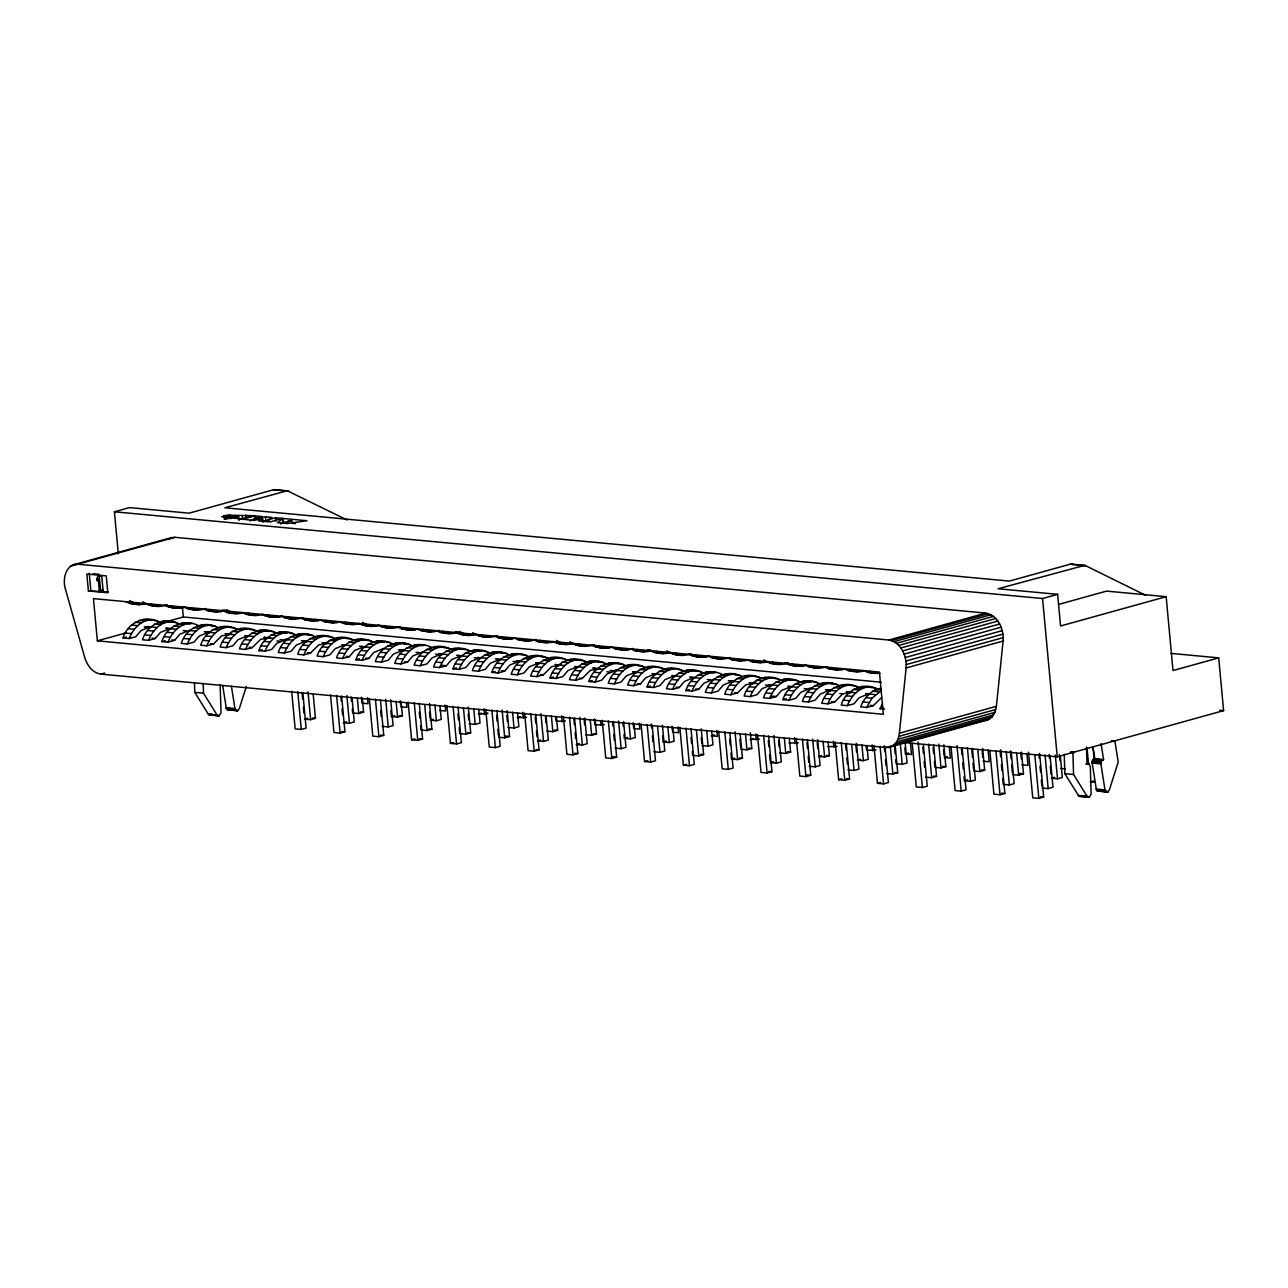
<?xml version="1.0" encoding="UTF-8"?>
<svg xmlns="http://www.w3.org/2000/svg" width="1288" height="1288" viewBox="0 0 1288 1288"><rect width="100%" height="100%" fill="white"/><g stroke="black" fill="none" stroke-linecap="round" stroke-linejoin="round"><path stroke-width="1.5" d="M1100.145 790.22L1098.052 791.347L1096.378 789.544L1092.111 762.528L1092.755 760.049L1094.848 758.777L1103.591 759.598L1101.079 743.74M1111.431 741.051L1114.925 741.373L1118.209 762.11L1109.29 790.124L1107.165 792.184L1104.991 789.866L1100.886 763.865L1101.498 760.87L1103.591 759.598M906.124 667.957C907.122 656.574 901.181 642.277 888.897 640.023L77.827 564.225C65.366 563.838 62.259 579.954 65.527 589.405L84.589 657.089C86.827 664.785 92.301 672.899 100.802 674.107L886.08 747.491C893.92 748.248 898.976 740.214 899.394 733.226L906.124 667.957L1003.111 641.038C1004.109 629.671 998.168 615.358 985.884 613.104L174.814 537.305L167.73 539.205M888.543 747.442L987.864 719.912L991.953 717.078L994.9 712.377L996.381 706.307L1003.111 641.038M246.362 686.407L239.23 708.819L237.105 710.879L235.044 709.06L231.421 686.279M150.632 626.709L141.068 630.573L135.836 636.674L129.17 638.526L123.052 637.963C127.657 622.056 146.832 613.925 161.048 622.812L157.989 622.523M129.17 638.526C132.986 628.689 141.922 618.836 153.369 619.931M179.209 623.988C165.025 616.002 146.977 624.471 142.469 639.766L148.571 640.345L155.236 638.494L160.469 632.376L170.048 628.512M148.571 640.345C152.403 630.508 161.322 620.655 172.769 621.75M189.449 630.331L179.885 634.195L174.653 640.313L167.987 642.165L161.869 641.585C166.474 625.678 185.649 617.548 199.865 626.435L196.806 626.145M167.987 642.165C171.803 632.311 180.739 622.458 192.186 623.553M218.026 627.61C203.842 619.641 185.81 628.109 181.286 643.404L187.388 643.968L194.053 642.116L199.286 636.014L208.865 632.15M187.388 643.968C191.22 634.131 200.139 624.278 211.586 625.372M237.443 629.43C223.259 621.444 205.211 629.913 200.687 645.208L206.804 645.787L213.47 643.936L221.745 635.773L231.534 634.26M206.804 645.787C210.62 635.95 219.556 626.097 231.003 627.192M258.099 631.877C243.883 622.99 224.708 631.12 220.103 647.027L226.221 647.606L232.87 645.755L238.103 639.637L247.682 635.773M226.221 647.606C230.037 637.753 238.956 627.9 250.419 628.995M276.26 633.052C262.076 625.082 244.028 633.551 239.504 648.846L245.622 649.41L252.287 647.558L260.562 639.395L270.367 637.882M245.622 649.41C249.437 639.572 258.373 629.719 269.82 630.814M286.5 639.395L276.92 643.259L271.704 649.377L265.038 651.229L258.92 650.649C263.525 634.759 282.7 626.628 296.916 635.499L293.857 635.226M265.038 651.229C268.854 641.392 277.773 631.539 289.237 632.633M315.077 636.691C300.893 628.705 282.845 637.174 278.321 652.469L284.439 653.048L291.104 651.197L296.337 645.079L305.9 641.215M284.439 653.048C288.254 643.195 297.19 633.342 308.637 634.437M332.674 638.848L335.733 639.138C321.517 630.251 302.342 638.381 297.737 654.288L303.855 654.851L310.521 653L318.796 644.837L328.585 643.324M303.855 654.851C307.671 645.014 316.607 635.161 328.054 636.256M355.15 640.941C340.934 632.07 321.742 640.2 317.154 656.091L323.256 656.671L329.921 654.819L335.154 648.701L344.733 644.837M323.256 656.671C327.088 646.834 336.007 636.98 347.454 638.075M373.311 642.132C359.127 634.147 341.079 642.615 336.554 657.91L342.672 658.49L349.338 656.639L354.57 650.521L364.134 646.657M342.672 658.49C346.488 648.637 355.424 638.784 366.871 639.878M383.55 648.476L373.971 652.34L368.738 658.442L362.073 660.293L355.971 659.73C360.576 643.823 379.751 635.692 393.967 644.58L390.908 644.29M362.073 660.293C365.905 650.456 374.824 640.603 386.271 641.698M412.128 645.755C397.944 637.769 379.896 646.238 375.372 661.533L381.49 662.113L388.155 660.261L393.387 654.143L402.951 650.279M381.49 662.113C385.305 652.275 394.241 642.406 405.688 643.517M431.544 647.558C417.36 639.589 399.312 648.057 394.788 663.352L400.906 663.916L407.555 662.08L412.788 655.962L422.367 652.098M400.906 663.916C404.722 654.079 413.641 644.225 425.104 645.32M452.185 650.021C437.968 641.134 418.793 649.265 414.189 665.172L420.307 665.735L426.972 663.884L432.204 657.782L441.768 653.902M420.307 665.735C424.122 655.898 433.058 646.045 444.505 647.139M470.361 651.197C456.177 643.211 438.129 651.68 433.605 666.975L439.723 667.554L446.389 665.703L451.605 659.585L461.185 655.721M439.723 667.554C443.539 657.717 452.458 647.848 463.921 648.959M480.585 657.54L471.022 661.404L465.789 667.522L459.124 669.358L453.006 668.794C457.61 652.887 476.801 644.757 491.018 653.644L487.959 653.354M459.124 669.358C462.939 659.52 471.875 649.667 483.322 650.762M509.179 654.819C494.995 646.85 476.946 655.318 472.422 670.613L478.54 671.177L485.206 669.325L490.438 663.223L500.002 659.343M478.54 671.177C482.356 661.34 491.291 651.486 502.739 652.581M519.418 661.163L509.839 665.027L504.606 671.145L497.941 672.996L491.839 672.417C496.427 656.526 515.619 648.379 529.835 657.266L526.776 656.993M497.941 672.996C501.773 663.159 510.692 653.29 522.139 654.385M549.235 659.086C535.019 650.199 515.844 658.329 511.239 674.236L517.357 674.799L524.023 672.964L529.255 666.846L538.819 662.982M517.357 674.799C521.173 664.962 530.109 655.109 541.556 656.204M567.396 660.261C553.212 652.292 535.18 660.76 530.656 676.055L536.758 676.619L543.423 674.767L551.715 666.604L561.504 665.091M536.758 676.619C540.59 666.782 549.509 656.928 560.956 658.023M577.636 666.604L568.072 670.468L562.84 676.586L556.174 678.438L550.057 677.858C554.661 661.968 573.836 653.821 588.053 662.708L584.994 662.435M556.174 678.438C559.99 668.601 568.926 658.731 580.373 659.826M606.229 663.884C592.045 655.914 573.997 664.383 569.473 679.678L575.591 680.241L582.24 678.406L590.532 670.227L600.321 668.73M575.591 680.241C579.407 670.404 588.326 660.551 599.789 661.646M616.453 670.227L606.889 674.107L601.657 680.209L594.992 682.06L588.874 681.497C593.478 665.59 612.653 657.46 626.87 666.347L623.827 666.057M594.992 682.06C598.807 672.223 607.743 662.37 619.19 663.465M645.047 667.522C630.862 659.537 612.814 668.005 608.29 683.3L614.408 683.88L621.074 682.028L626.29 675.91L635.87 672.046M614.408 683.88C618.224 674.043 627.143 664.173 638.606 665.268M665.703 669.969C651.486 661.082 632.295 669.213 627.691 685.119L633.809 685.683L640.474 683.848L645.707 677.73L655.27 673.866M633.809 685.683C637.624 675.846 646.56 665.993 658.007 667.087M674.687 675.669L665.123 679.549L659.891 685.651L653.225 687.502L647.107 686.939C651.712 671.032 670.887 662.901 685.103 671.789M653.225 687.502C657.041 677.665 665.976 667.812 677.424 668.907M703.264 672.964C689.08 664.978 671.032 673.447 666.524 688.742L672.626 689.322L679.291 687.47L684.524 681.352L694.103 677.488M672.626 689.322C676.458 679.484 685.377 669.615 696.824 670.71M713.504 679.307L703.94 683.171L698.708 689.273L692.042 691.125L685.924 690.561C690.529 674.654 709.704 666.524 723.92 675.411L720.861 675.121M692.042 691.125C695.858 681.288 704.794 671.434 716.241 672.529M742.081 676.586C727.897 668.601 709.865 677.069 705.341 692.381L711.443 692.944L718.108 691.093L723.341 684.991L732.92 681.111M711.443 692.944C715.275 683.107 724.194 673.254 735.641 674.349M761.498 678.406C747.314 670.42 729.266 678.889 724.741 694.184L730.86 694.763L737.525 692.912L745.8 684.733L755.589 683.236M730.86 694.763C734.675 684.926 743.611 675.057 755.058 676.152M782.154 680.853C767.938 671.966 748.763 680.096 744.158 696.003L750.276 696.567L756.925 694.715L762.158 688.613L771.737 684.749M750.276 696.567C754.092 686.729 763.011 676.876 774.474 677.971M800.315 682.028C786.131 674.043 768.083 682.511 763.559 697.822L769.677 698.386L776.342 696.534L781.575 690.432L791.138 686.552M769.677 698.386C773.492 688.549 782.428 678.696 793.875 679.79M810.555 688.372L800.975 692.236L795.759 698.354L789.093 700.205L782.975 699.626C787.58 683.719 806.755 675.588 820.971 684.475L817.912 684.202M789.093 700.205C792.909 690.368 801.828 680.499 813.292 681.594M839.132 685.651C824.948 677.681 806.9 686.15 802.376 701.445L808.494 702.008L815.159 700.157L820.392 694.055L829.955 690.191M808.494 702.008C812.309 692.171 821.245 682.318 832.692 683.413M856.729 687.824L859.788 688.114C845.572 679.227 826.397 687.357 821.792 703.248L827.91 703.828L834.576 701.976L842.851 693.813L852.64 692.3M827.91 703.828C831.726 693.991 840.662 684.137 852.109 685.232M879.205 689.917C864.989 681.03 845.797 689.161 841.209 705.067L847.311 705.647L853.976 703.795L859.209 697.677L868.788 693.813M847.311 705.647C851.143 695.81 860.062 685.941 871.509 687.035M880.75 688.291C870.994 689.74 864.119 698.193 860.609 706.887L866.727 707.45L873.393 705.599L881.668 697.436M866.727 707.45L871.944 698.209L881.523 690.481M884.598 709.125L880.026 708.69L882.361 703.795M1075.045 751.451L1072.92 753.029L1073.564 774.491L1087.088 796.29L1089.117 797.24L1091.113 794.245L1090.34 766.795L1089.213 764.267L1086.992 764.203L1086.492 747.153M230.069 708.915L227.992 710.042L226.318 708.239L222.679 685.458M211.667 714.083L209.944 715.162M1081.727 795.388L1080.39 796.419L1078.62 795.823L1064.838 773.686L1064.242 754.172M283.038 518.484L277.483 522.67L287.176 523.572L306.963 520.722L283.038 518.484L283.36 521.962L280.575 524.055M203.214 683.429L203.504 693.186L217.028 714.985L218.686 715.983L221.053 712.94L220.119 684.475M262.993 522.332L262.672 518.855L258.791 520.916L269.965 521.962L282.619 518.436L282.958 521.93M125.757 601.705C132.068 604.571 139.732 605.601 146.413 603.492M167.15 604.893C159.31 607.566 149.569 606.857 142.823 601.818M164.574 605.328C170.885 608.194 178.549 609.224 185.231 607.131M205.983 608.516C198.948 611.14 190.721 610.19 183.991 607.147M203.391 608.966C210.137 612.009 218.348 612.959 225.384 610.335L222.325 610.045M222.808 610.77C229.119 613.635 236.783 614.666 243.464 612.573M262.865 614.376C256.183 616.485 248.52 615.455 242.208 612.589M261.625 614.408C267.936 617.258 275.6 618.288 282.281 616.195M303.018 617.596C295.982 620.204 287.771 619.27 281.042 616.211M300.442 618.031C306.753 620.896 314.417 621.911 321.098 619.818M319.859 619.85C326.154 622.7 333.817 623.73 340.499 621.637M339.259 621.653C345.57 624.519 353.234 625.549 359.916 623.456M358.676 623.473C364.987 626.322 372.635 627.353 379.316 625.26M400.069 626.66C393.033 629.285 384.822 628.335 378.076 625.292M397.493 627.095C403.804 629.961 411.468 630.991 418.149 628.898M416.893 628.914C423.639 631.957 431.85 632.907 438.886 630.283M436.31 630.734C443.056 633.777 451.267 634.726 458.303 632.102L455.244 631.812M455.727 632.537C462.022 635.403 469.685 636.433 476.367 634.34M497.12 635.725C489.279 638.397 479.539 637.689 472.793 632.649M494.544 636.175C500.839 639.025 508.502 640.056 515.184 637.963M513.944 637.979C520.69 641.038 528.901 641.971 535.937 639.363M533.361 639.798C539.672 642.648 547.32 643.678 554.001 641.585M552.761 641.617C559.072 644.467 566.736 645.497 573.418 643.404M594.171 644.805C586.33 647.478 576.589 646.769 569.843 641.714M591.578 645.24C597.89 648.089 605.553 649.12 612.235 647.027M610.995 647.059C617.741 650.102 625.952 651.052 632.988 648.428M630.412 648.862C636.707 651.728 644.37 652.758 651.052 650.665M649.812 650.682C656.123 653.531 663.787 654.562 670.468 652.469M691.205 653.869C683.365 656.542 673.624 655.834 666.878 650.794M688.629 654.304C694.94 657.17 702.604 658.2 709.286 656.107M730.038 657.492C723.003 660.116 714.776 659.166 708.046 656.123M727.446 657.943C733.758 660.792 741.421 661.823 748.103 659.73M746.863 659.746C753.174 662.612 760.838 663.642 767.503 661.549M763.929 659.859C770.675 664.898 780.415 665.606 788.256 662.934L785.197 662.644M785.68 663.368C791.991 666.234 799.655 667.264 806.336 665.172M827.073 666.572C820.037 669.18 811.826 668.231 805.097 665.188M824.497 667.007C830.808 669.857 838.472 670.887 845.153 668.794M843.914 668.81C850.209 671.676 857.872 672.706 864.554 670.613M1114.925 741.373L1112.252 740.632M118.319 553.856L114.423 511.787L129.492 507.601L189.095 513.171L273.459 489.762L276.582 490.052M238.699 517.019L230.472 516.874L238.699 517.019L239.021 520.497M262.672 518.855L253.43 520.416L221.713 516.794L228.942 515.184L253.028 515.683L240.357 519.193M72.933 564.917L172.302 537.37M70.743 566.124L174.814 537.305M242.273 519.37L254.944 515.86L262.011 516.52L253.833 518.79L265.505 516.842L272.058 517.454L267.389 520.046L275.568 517.776L282.619 518.436M249.84 520.851L255.266 519.338L254.944 515.86M99.289 576.38L101.704 575.704L103.056 590.274L99.321 590.822L98.21 578.731L97.083 580.775L96.858 578.296L97.969 576.251L99.289 576.38L100.641 590.934M88.405 590.951L107.822 592.754L106.26 575.881L86.843 574.062L88.405 590.951L108.289 591.9M99.321 590.822L103.056 590.274M97.357 640.844L883.359 714.293L879.446 672.078L93.444 598.63L97.357 640.844L126.015 632.891M145.125 627.578L148.941 626.515M168.052 621.219L183.331 616.984L881.33 682.205M123.052 637.963L126.385 637.029M161.869 641.585L165.202 640.667M100.802 674.107L104.618 673.061M258.92 650.649L262.253 649.732M355.971 659.73L359.304 658.796M453.006 668.794L456.338 667.876M307.719 718.205L304.499 719.106L310.617 719.67L315.431 718.334L313.226 694.57M491.839 672.417L495.172 671.499M291.684 691.27L295.177 728.895L301.279 729.459L306.109 728.123L302.809 692.477M352.268 708.98L352.638 712.94L358.756 713.504L363.586 712.167L362.298 698.305M346.536 721.844L343.316 722.729L349.434 723.293L354.248 721.956L352.059 698.193M390.908 710.622L391.455 716.563L394.675 715.677M330.501 694.892L333.995 732.518L340.113 733.081L344.926 731.745L341.626 696.1M391.455 716.563L397.573 717.142L402.403 715.806L401.115 701.944M550.057 677.858L553.389 676.941M382.134 726.351L388.252 726.931L393.082 725.595L390.683 699.835M433.493 719.3L430.273 720.201L436.391 720.765L441.221 719.429L439.933 705.566M369.318 698.515L372.812 736.14L378.93 736.72L383.744 735.384L380.443 699.722M588.874 681.497L592.206 680.563M481.632 713.149L478.411 714.035L487.75 713.713M420.58 726.029L420.951 729.99L427.069 730.554L431.899 729.217L429.5 703.473M408.135 702.137L411.629 739.779L414.849 738.877M411.629 739.779L417.747 740.342L422.577 739.006L419.26 703.361M469.09 723.824L475.208 724.387L480.038 723.051L478.75 709.189M520.449 716.772L517.245 717.658L526.567 717.336M1073.274 564.514L1070.167 564.208L1009.341 581.097L224.853 507.778L287.272 490.76L347.18 519.998M459.22 727.672L459.768 733.613L465.886 734.176L470.716 732.84L468.317 707.096M647.107 686.939L650.44 686.005M446.952 705.776L450.446 743.401L453.666 742.5M450.446 743.401L456.564 743.965L461.394 742.629L458.077 706.983M507.907 727.446L514.025 728.026L518.855 726.69L517.567 712.828M498.585 737.235L504.703 737.815L509.533 736.478L507.15 710.718M555.692 717.336L556.062 721.296L565.384 720.974M685.924 690.561L689.257 689.627M485.769 709.398L489.263 747.024L495.381 747.604L500.211 746.267L496.894 710.606M546.74 731.085L552.842 731.648L557.672 730.312L556.384 716.45M888.897 640.023L985.884 613.104M891.457 640.555L988.443 613.635M114.423 511.787L1042.555 598.518L1057.641 594.332L1060.571 625.984L1166.155 596.682L1172.998 670.549L1218.706 657.862L1223.6 710.622L1057.239 756.797L905.206 742.596M894.001 641.649L990.987 614.73M540.622 739.972L537.418 740.874L543.52 741.437L548.35 740.101L546.144 716.337M896.464 643.292L993.434 616.372M594.332 718.978L594.879 724.919L604.201 724.597M898.766 645.417L995.753 618.498M900.843 647.977L997.83 621.074M1058.559 604.442L1106.553 591.111L1166.155 596.682M524.602 713.021L528.08 750.663L534.198 751.226L539.028 749.89L535.711 714.244M585.557 734.707L591.659 735.271L596.489 733.935L595.201 720.072M902.647 650.907L999.633 624.004M579.439 743.595L576.235 744.496L582.337 745.06L587.167 743.723L584.784 717.98M904.128 654.127L1001.114 627.208M905.239 657.54L1002.225 630.621M624.004 734.369L624.374 738.33L627.594 737.444M905.963 661.034L1002.95 634.131M563.419 716.659L566.913 754.285L573.015 754.849L577.845 753.512L574.545 717.867M624.374 738.33L630.492 738.909L635.306 737.573L634.018 723.695M906.253 664.544L1003.239 637.624M782.975 699.626L786.308 698.708M615.052 748.119L621.154 748.698L625.984 747.346L623.601 721.602M662.644 736.028L663.191 741.969L666.411 741.067M602.237 720.282L605.73 757.908L611.832 758.487L616.662 757.135L613.362 721.489M663.191 741.969L669.309 742.532L674.123 741.196L672.851 727.334M714.55 734.901L711.33 735.802L717.448 736.366L716.901 730.425M653.869 751.757L659.987 752.321L664.801 750.985L662.418 725.241M641.054 723.904L644.547 761.546L647.767 760.644M644.547 761.546L650.649 762.11L655.479 760.773L652.179 725.128M702.008 745.591L708.126 746.154L712.956 744.818L711.668 730.956M753.367 738.539L750.147 739.425L759.485 739.103M692.316 751.419L692.686 755.38L698.804 755.943L703.618 754.607L701.236 728.863M880.026 708.69L883.359 707.772M679.871 727.543L683.365 765.169L686.585 764.267M683.365 765.169L689.483 765.732L694.296 764.396L690.996 728.75M740.825 749.214L746.943 749.793L751.773 748.441L750.292 732.598M730.956 753.061L731.504 759.002L734.724 758.117M731.504 759.002L737.621 759.582L742.452 758.23L740.246 734.466M788.964 743.063L798.302 742.741M718.688 731.165L722.182 768.791L728.3 769.371L733.114 768.018L729.813 732.373M779.643 752.836L785.761 753.416L790.591 752.079L789.303 738.217M773.541 761.739L770.321 762.625L776.439 763.204L781.269 761.868L779.063 738.105M827.782 746.686L837.12 746.364M899.394 733.226L996.381 706.307M821.68 755.573L818.46 756.475L824.578 757.038L829.408 755.702L828.12 741.84M757.505 734.788L760.999 772.414L767.117 772.993L771.947 771.657L768.63 736.011M898.847 736.398L995.833 709.479M897.913 739.296L994.9 712.377M896.609 741.856L993.595 714.937M894.983 743.997L991.953 717.078M809.138 766.263L815.256 766.827L820.086 765.491L817.687 739.747M866.244 746.348L866.615 750.308L875.937 749.986M886.08 747.491L990.037 718.752M860.497 759.212L857.277 760.097L863.395 760.677L868.225 759.324L866.937 745.462M796.322 738.427L799.816 776.052L805.934 776.616L810.764 775.279L807.447 739.634M904.868 747.99L905.432 753.931L908.652 753.045M847.955 769.886L854.073 770.466L858.903 769.113L856.52 743.369M835.139 742.049L838.633 779.675L841.853 778.789M838.633 779.675L844.751 780.254L849.581 778.902L846.264 743.256M895.74 759.759L896.11 763.72L902.212 764.299L907.042 762.963L905.206 743.16M947.469 756.668L944.249 757.569L950.367 758.133L949.256 746.251M886.788 773.508L892.89 774.088L897.72 772.752L895.144 745.028M873.972 745.672L877.45 783.297L880.67 782.412M877.45 783.297L883.568 783.877L888.398 782.541L885.081 746.895M934.364 761.417L934.927 767.358L941.029 767.922L945.859 766.585L943.846 744.802M925.605 777.147L931.707 777.711L936.537 776.374L933.607 744.689M912.226 743.369L916.283 786.936L922.385 787.499L927.215 786.163L923.351 744.577M973.744 770.981L979.862 771.56L984.676 770.208L982.664 748.425M964.052 776.809L964.422 780.769L967.642 779.884M964.422 780.769L970.524 781.349L975.354 779.997L972.424 748.312M951.059 746.992L955.1 790.558L961.202 791.138L966.032 789.786L962.168 748.199M1012.561 774.603L1018.679 775.183L1023.493 773.846L1021.481 752.063M1002.692 778.451L1003.239 784.392L1009.357 784.972L1014.171 783.635L1011.241 751.951M1054.598 777.34L1051.378 778.242L1057.496 778.805L1062.326 777.469L1060.298 755.686M989.876 750.614L993.917 794.181L1000.019 794.76L1004.849 793.424L1000.808 749.841M1042.056 788.031L1048.174 788.594L1052.988 787.258L1050.058 755.573M1093.415 780.979L1090.195 781.864L1094.784 782.299M1028.5 752.256L1032.735 797.819L1038.852 798.383L1043.666 797.047L1039.625 753.48M985.529 720.523L987.864 719.912M261.947 520.98L269.112 520.626M133.55 604.056L143.725 604.33M152.966 605.859L155.671 605.666M172.383 607.678L182.558 607.968M191.783 609.498L195.84 609.208M211.2 611.301L213.905 611.108M230.6 613.12L240.776 613.41M269.417 616.743L279.593 617.033M288.834 618.562L292.891 618.272M308.235 620.381L310.955 620.188M327.651 622.185L337.826 622.474M366.468 625.823L376.643 626.097M385.885 627.626L389.942 627.337M405.285 629.446L415.461 629.735M424.702 631.249L434.877 631.539M463.519 634.887L473.694 635.177M482.92 636.691L485.64 636.514M502.336 638.51L512.511 638.8M521.753 640.329L531.928 640.619M560.57 643.952L570.745 644.241M579.97 645.771L582.675 645.578M599.387 647.574L609.562 647.864M618.787 649.394L628.963 649.683M657.605 653.016L667.78 653.306M677.021 654.835L679.726 654.642M696.438 656.655L706.613 656.928M715.838 658.458L719.895 658.184M735.255 660.277L737.96 660.084M754.655 662.096L764.831 662.37M793.472 665.719L803.648 666.009M812.889 667.538L816.946 667.248M832.29 669.341L835.01 669.164M851.706 671.161L861.881 671.451M863.314 670.629L871.123 672.98L879.929 673.35M274.247 489.617L288.045 490.905M1070.956 564.064L1085.51 565.641L1145.66 595.314M273.459 489.762L288.802 491.195M1070.167 564.208L1085.51 565.641M283.36 521.962L288.19 522.413M1057.641 594.332L998.039 588.761L1084.754 565.351M292.36 523.298L295.612 523.604M1171.017 653.402L1218.706 657.862M93.139 573.756L98.967 574.303M647.816 649.812L650.859 650.102M216.787 611.156L221.375 611.591M313.837 620.236L318.41 620.655M354.184 624.004L357.243 624.294M451.219 633.068L454.278 633.358M546.74 642.004L551.328 642.422M643.791 651.068L648.379 651.503M740.841 660.132L745.43 660.567M781.188 663.9L784.247 664.189M836.363 669.068L842.465 669.631M129.573 603.364L139.668 604.619M148.973 605.167L159.084 606.439M168.39 606.986L178.485 608.242M187.79 608.805L197.901 610.061M207.207 610.609L217.302 611.881M226.608 612.428L236.718 613.684M246.024 614.247L256.119 615.503M265.425 616.05L275.535 617.322M284.841 617.87L294.952 619.126M304.258 619.689L314.353 620.945M323.658 621.492L333.769 622.764M343.075 623.312L353.17 624.567M362.475 625.115L372.586 626.387M381.892 626.934L391.987 628.206M401.293 628.753L411.403 630.009M420.709 630.557L430.804 631.828M440.11 632.376L450.22 633.648M459.526 634.195L469.637 635.451M478.943 635.998L489.038 637.27M498.343 637.818L508.454 639.09M517.76 639.637L527.855 640.893M537.16 641.44L547.271 642.712M556.577 643.259L566.672 644.531M575.978 645.079L586.088 646.335M595.394 646.882L605.489 648.154M614.795 648.701L624.905 649.973M634.211 650.521L644.322 651.776M653.628 652.324L663.723 653.596M673.028 654.143L683.139 655.415M692.445 655.962L702.54 657.218M711.845 657.766L721.956 659.037M731.262 659.585L741.357 660.857M750.663 661.404L760.773 662.66M770.079 663.207L780.174 664.479M789.48 665.027L799.59 666.282M808.896 666.846L819.007 668.102M828.313 668.649L838.408 669.921M847.713 670.468L857.824 671.724M867.13 672.288L877.225 673.544M1219.607 710.251L1223.6 710.622M143.193 619.367L149.311 619.931M162.61 621.186L168.728 621.75M182.011 622.99L188.129 623.569M201.427 624.809L207.545 625.372M220.844 626.628L226.946 627.192M240.244 628.431L246.362 629.011M259.661 630.251L265.763 630.814M279.061 632.07L285.179 632.633M298.478 633.873L304.58 634.453M317.878 635.692L323.996 636.256M337.295 637.512L343.413 638.075M356.696 639.315L362.814 639.894M376.112 641.134L382.23 641.698M395.529 642.954L401.631 643.517M414.929 644.757L421.047 645.336M434.346 646.576L440.448 647.139M453.746 648.379L459.864 648.959M473.163 650.199L479.265 650.778M492.563 652.018L498.681 652.581M511.98 653.821L518.098 654.401M531.381 655.64L537.499 656.22M550.797 657.46L556.915 658.023M570.214 659.263L576.316 659.842M589.614 661.082L595.732 661.662M609.031 662.901L615.133 663.465M628.431 664.705L634.549 665.284M647.848 666.524L653.95 667.104M667.248 668.343L673.366 668.907M686.665 670.146L692.783 670.726M706.066 671.966L712.184 672.545M725.482 673.785L731.6 674.349M744.899 675.588L751.001 676.168M764.299 677.408L770.417 677.987M783.716 679.227L789.818 679.79M803.116 681.03L809.234 681.61M822.533 682.849L828.635 683.413M841.933 684.669L848.051 685.232M861.35 686.472L867.468 687.051M154.254 620.607L157.313 620.896M176.73 622.716L166.667 621.17M210.958 625.904L215.547 626.338M234.947 628.158L224.885 626.612M249.775 629.542L254.364 629.961M273.781 631.78L263.702 630.235M290.122 633.31L293.181 633.599M306.48 634.839L312.598 635.403M331.998 637.222L321.936 635.676M346.826 638.606L351.415 639.041M370.815 640.844L360.753 639.315M387.173 642.374L390.232 642.664M403.53 643.903L409.632 644.483M443.877 647.671L448.466 648.106M467.866 649.925L457.804 648.379M484.224 651.438L487.283 651.728M500.581 652.968L506.683 653.547M526.1 655.367L516.037 653.821M540.928 656.751L545.5 657.17M564.917 658.989L554.854 657.444M579.745 660.374L584.317 660.808M597.616 662.048L603.734 662.612M623.151 664.431L613.072 662.885M637.963 665.816L642.551 666.234M661.968 668.053L651.905 666.524M678.309 669.583L681.368 669.873M700.785 671.676L690.722 670.146M735.013 674.88L739.602 675.315M759.002 677.118L748.94 675.588M775.36 678.647L778.419 678.937M797.836 680.756L787.757 679.211M814.177 682.286L817.236 682.56M830.535 683.815L836.653 684.379M856.053 686.198L845.991 684.653M870.881 687.583L875.47 688.001M139.152 620.349L145.27 620.913M158.569 622.168L164.687 622.732M177.969 623.972L184.087 624.551M197.386 625.791L203.504 626.354M216.803 627.61L222.904 628.174M236.203 629.413L242.321 629.993M255.62 631.233L261.722 631.796M275.02 633.052L281.138 633.616M294.437 634.855L300.539 635.435M313.837 636.674L319.955 637.238M333.254 638.494L339.372 639.057M352.654 640.297L358.772 640.877M372.071 642.116L378.189 642.68M391.488 643.936L397.589 644.499M410.888 645.739L417.006 646.318M430.305 647.558L436.407 648.122M449.705 649.361L455.823 649.941M469.122 651.181L475.224 651.76M488.522 653L494.64 653.563M507.939 654.803L514.057 655.383M527.339 656.622L533.457 657.202M546.756 658.442L552.874 659.005M566.173 660.245L572.274 660.825M585.573 662.064L591.691 662.644M604.99 663.884L611.092 664.447M624.39 665.687L630.508 666.266M643.807 667.506L649.909 668.086M663.207 669.325L669.325 669.889M682.624 671.129L688.742 671.708M702.024 672.948L708.142 673.527M721.441 674.767L727.559 675.331M740.858 676.57L746.96 677.15M760.258 678.39L766.376 678.969M779.675 680.209L785.777 680.772M799.075 682.012L805.193 682.592M818.492 683.831L824.594 684.395M837.892 685.651L844.01 686.214M857.309 687.454L863.427 688.034M876.709 689.273L881.298 689.708M874.616 689.499L877.675 689.772M135.24 622.281L141.358 622.845M154.657 624.084L160.775 624.664M174.073 625.904L180.175 626.483M193.474 627.723L199.592 628.286M212.89 629.526L218.992 630.106M232.291 631.345L238.409 631.909M251.707 633.165L257.809 633.728M271.108 634.968L277.226 635.548M290.524 636.787L296.643 637.351M309.925 638.606L316.043 639.17M329.342 640.41L335.46 640.989M348.758 642.229L354.86 642.793M368.159 644.048L374.277 644.612M387.575 645.851L393.677 646.431M406.976 647.671L413.094 648.234M426.392 649.49L432.494 650.054M445.793 651.293L451.911 651.873M465.209 653.113L471.328 653.676M484.61 654.932L490.728 655.495M504.027 656.735L510.145 657.315M523.443 658.554L529.545 659.118M542.844 660.374L548.962 660.937M562.26 662.177L568.362 662.756M581.661 663.996L587.779 664.56M601.077 665.816L607.179 666.379M620.478 667.619L626.596 668.198M639.894 669.438L646.013 670.001M659.295 671.241L665.413 671.821M678.712 673.061L684.83 673.64M698.128 674.88L704.23 675.443M717.529 676.683L723.647 677.263M736.945 678.502L743.047 679.082M756.346 680.322L762.464 680.885M775.762 682.125L781.864 682.704M795.163 683.944L801.281 684.524M814.58 685.763L820.698 686.327M833.98 687.567L840.098 688.146M853.397 689.386L859.515 689.966M872.813 691.205L878.915 691.769M165.46 628.093L170.258 628.528M204.277 631.716L209.075 632.167M225.207 633.68L228.491 633.97M264.04 637.302L267.308 637.608M285.179 639.267L288.238 639.556M301.328 640.78L306.125 641.231M322.258 642.744L327.055 643.179M359.545 646.222L365.873 646.817M398.362 649.86L403.176 650.295M438.725 653.628L441.993 653.934M456.596 655.302L461.394 655.737M495.413 658.925L500.211 659.359M521.157 661.324L516.569 660.889L519.724 662M535.76 662.692L539.044 662.998M555.176 664.511L559.974 664.946M592.464 667.989L597.262 668.44M615.149 670.114L618.208 670.388M632.811 671.756L636.079 672.062M652.227 673.576L655.495 673.882M689.515 677.053L694.312 677.504M728.332 680.692L733.13 681.127M749.262 682.64L752.546 682.946M788.095 686.279L791.363 686.568M809.234 688.243L812.293 688.533M825.383 689.756L830.18 690.207M846.313 691.72L851.11 692.155M865.729 693.524L868.998 693.83M131.585 625.099L137.687 625.662M150.986 626.902L157.104 627.481M170.402 628.721L176.52 629.301M189.803 630.54L195.921 631.104M209.219 632.344L215.338 632.923M228.636 634.163L234.738 634.726M248.037 635.982L254.155 636.546M267.453 637.785L273.555 638.365M286.854 639.605L292.972 640.168M306.27 641.424L312.372 641.988M325.671 643.227L331.789 643.807M345.087 645.047L351.205 645.61M364.488 646.866L370.606 647.429M383.904 648.669L390.023 649.249M403.321 650.488L409.423 651.052M422.722 652.308L428.84 652.871M442.138 654.111L448.24 654.69M461.539 655.93L467.657 656.494M480.955 657.749L487.057 658.313M500.356 659.553L506.474 660.132M519.772 661.372L525.89 661.935M539.173 663.191L545.291 663.755M558.59 664.994L564.707 665.574M578.006 666.814L584.108 667.377M597.407 668.633L603.525 669.197M616.823 670.436L622.925 671.016M636.224 672.256L642.342 672.819M655.64 674.059L661.742 674.638M675.041 675.878L681.159 676.458M694.457 677.697L700.575 678.261M713.858 679.501L719.976 680.08M733.274 681.32L739.393 681.899M752.691 683.139L758.793 683.703M772.092 684.942L778.21 685.522M791.508 686.762L797.61 687.341M810.909 688.581L817.027 689.144M830.325 690.384L836.427 690.964M849.726 692.203L855.844 692.783M869.142 694.023L875.26 694.586M144.272 626.918L147.331 627.208M183.105 630.557L186.148 630.83M280.14 639.621L283.199 639.911M416.008 652.324L419.067 652.597M435.425 654.127L438.484 654.417M474.242 657.766L477.301 658.039M513.059 661.388L516.118 661.678M610.11 670.452L613.169 670.742M707.16 679.517L710.203 679.806M765.378 684.958L768.437 685.248M804.195 688.597L807.254 688.887M276.92 640.925L279.979 641.215M606.889 671.756L609.932 672.046M839.792 693.524L842.851 693.813M128.269 628.721L134.371 629.285M147.669 630.54L153.787 631.104M167.086 632.344L173.204 632.923M186.486 634.163L192.604 634.726M205.903 635.982L212.021 636.546M225.32 637.785L231.421 638.365M244.72 639.605L250.838 640.168M264.137 641.424L270.238 641.988M283.537 643.227L289.655 643.807M302.954 645.047L309.056 645.61M322.354 646.866L328.472 647.429M341.771 648.669L347.889 649.249M361.171 650.488L367.289 651.052M380.588 652.308L386.706 652.871M400.005 654.111L406.106 654.69M419.405 655.93L425.523 656.494M438.822 657.733L444.924 658.313M458.222 659.553L464.34 660.132M477.639 661.372L483.741 661.935M497.039 663.175L503.157 663.755M516.456 664.994L522.574 665.574M535.856 666.814L541.974 667.377M555.273 668.617L561.391 669.197M574.69 670.436L580.791 671.016M594.09 672.256L600.208 672.819M613.507 674.059L619.609 674.638M632.907 675.878L639.025 676.458M652.324 677.697L658.426 678.261M671.724 679.501L677.842 680.08M691.141 681.32L697.259 681.899M710.541 683.139L716.659 683.703M729.958 684.942L736.076 685.522M749.375 686.762L755.476 687.341M768.775 688.581L774.893 689.144M788.192 690.384L794.294 690.964M807.592 692.203L813.71 692.767M827.009 694.023L833.111 694.586M846.409 695.826L852.527 696.406M865.826 697.645L871.944 698.209M125.387 633.052L131.505 633.616M144.803 634.871L150.921 635.435M164.22 636.674L170.322 637.254M183.62 638.494L189.739 639.057M203.037 640.313L209.139 640.877M222.438 642.116L228.556 642.696M241.854 643.936L247.972 644.499M261.255 645.755L267.373 646.318M280.671 647.558L286.789 648.138M300.072 649.377L306.19 649.941M319.488 651.181L325.606 651.76M338.905 653L345.007 653.58M358.306 654.819L364.423 655.383M377.722 656.622L383.824 657.202M397.123 658.442L403.241 659.021M416.539 660.261L422.657 660.825M435.94 662.064L442.058 662.644M455.356 663.884L461.474 664.463M474.757 665.703L480.875 666.266M494.173 667.506L500.291 668.086M513.59 669.325L519.692 669.905M532.99 671.145L539.109 671.708M552.407 672.948L558.509 673.527M571.808 674.767L577.926 675.347M591.224 676.586L597.342 677.15M610.625 678.39L616.743 678.969M630.041 680.209L636.159 680.789M649.442 682.028L655.56 682.592M668.858 683.831L674.976 684.411M688.275 685.651L694.377 686.214M707.676 687.47L713.794 688.034M727.092 689.273L733.194 689.853M746.493 691.093L752.611 691.656M765.909 692.912L772.027 693.475M785.31 694.715L791.428 695.295M804.726 696.534L810.844 697.098M824.127 698.354L830.245 698.917M843.543 700.157L849.661 700.736M862.96 701.976L869.062 702.54M152.177 638.204L155.236 638.494M171.594 640.023L174.653 640.313M210.411 643.646L213.47 643.936M249.228 647.284L252.287 647.558M307.462 652.726L310.521 653M346.279 656.349L349.338 656.639M365.679 658.168L368.738 658.442M404.513 661.791L407.555 662.08M441.8 665.268L446.389 665.703M501.547 670.855L504.606 671.145M540.364 674.477L543.423 674.767M579.197 678.116L582.24 678.406M637.415 683.558L640.474 683.848M676.232 687.18L679.291 687.47M695.649 689L698.708 689.273M734.466 692.622L737.525 692.912M771.754 696.116L776.342 696.534M831.517 701.686L834.576 701.976M870.334 705.325L873.393 705.599M1070.795 752.031L1074.289 752.353M1070.36 752.353L1073.854 752.675M1093.721 759.131L1102.818 759.807M1093.367 759.373L1102.109 760.178M1093.045 759.679L1101.787 760.484M1092.755 760.049L1101.498 760.87M1092.514 760.484L1101.256 761.289M1092.321 760.95L1101.063 761.772M1092.192 761.466L1100.934 762.287M1092.111 761.997L1100.854 762.818M1092.111 762.528L1100.838 763.349M1092.16 763.06L1100.886 763.865M1085.72 763.945L1089.213 764.267M484.771 712.844L487.83 713.117M400.777 706.774L406.895 707.354L406.525 703.393M439.594 710.413L445.712 710.976L445.165 705.035M672.513 732.18L678.631 732.743L678.068 726.802M905.432 753.931L911.534 754.51L910.439 742.629M983.066 761.192L989.184 761.772L988.073 749.89M1021.883 764.814L1028.001 765.394L1026.89 753.512M1060.7 768.453L1065.289 768.872M194.472 682.624L194.762 692.381L203.504 693.186M1064.838 773.686L1073.564 774.491M360.527 711.894L363.586 712.167M399.344 715.516L402.403 715.806M554.613 730.022L557.672 730.312M593.43 733.645L596.489 733.935M748.714 748.167L751.773 748.441M787.532 751.789L790.591 752.079M826.349 755.412L829.408 755.702M942.8 766.296L945.859 766.585M981.617 769.934L984.676 770.208M1018.921 773.412L1023.493 773.846M226.205 707.74L234.931 708.561M1096.265 789.045L1104.991 789.866M226.318 708.239L235.044 709.06M1096.378 789.544L1105.104 790.365M226.479 708.706L235.221 709.527M1096.539 790.011L1105.281 790.832M226.704 709.108L235.446 709.93M1096.764 790.43L1105.506 791.235M1104.766 791.412L1108.26 791.734M226.978 709.463L237.845 710.67M1097.038 790.768L1107.921 791.975M227.284 709.736L237.491 710.815M1097.344 791.041L1107.551 792.12M312.372 718.044L315.431 718.334M428.84 728.928L431.899 729.217M467.657 732.55L470.716 732.84M504.944 736.044L509.533 736.478M700.575 754.317L703.618 754.607M739.393 757.956L742.452 758.23M894.661 772.462L897.72 772.752M933.478 776.084L936.537 776.374M194.762 692.381L208.302 714.164L217.028 714.985M1078.362 795.469L1087.088 796.29M208.302 714.164L217.302 715.339M1078.62 795.823L1087.362 796.644M208.559 714.518L219.427 715.79M1078.925 796.113L1089.487 797.095M218.686 715.983L208.865 714.808M1079.634 796.435L1088.746 797.288M341.867 731.471L344.926 731.745M380.701 735.094L383.744 735.384M419.518 738.716L422.577 739.006M535.969 749.6L539.028 749.89M574.786 753.222L577.845 753.512M612.074 756.716L616.662 757.135M768.888 771.367L771.947 771.657M806.175 774.845L810.764 775.279M846.522 778.628L849.581 778.902M1001.79 793.134L1004.849 793.424M1040.607 796.757L1043.666 797.047M865.407 686.472L868.032 687.116M807.174 681.03L811.118 681.996M768.356 677.408L770.997 678.052M729.539 673.769L732.164 674.413M710.123 671.966L714.083 672.932M671.306 668.327L673.946 668.971M632.489 664.705L635.129 665.349M574.255 659.263L578.215 660.229M535.438 655.64L538.078 656.284M477.22 650.199L481.165 651.164M438.387 646.56L441.027 647.204M418.986 644.757L422.931 645.723M380.169 641.118L384.114 642.084M341.352 637.496L343.977 638.14M283.118 632.054L287.063 633.02M244.301 628.431L246.942 629.075M205.484 624.793L208.109 625.453M186.068 622.99L190.028 623.956M147.251 619.367L151.211 620.333M865.939 693.54L869.094 694.651M846.538 691.736L849.678 692.831M827.121 689.917L830.261 691.012M788.304 686.295L791.444 687.389M768.888 684.475L772.043 685.586M749.487 682.656L752.627 683.767M730.071 680.853L733.226 681.948M691.254 677.214L694.409 678.325M671.853 675.411L674.993 676.506M652.436 673.592L655.576 674.703M633.02 671.773L636.175 672.883M594.203 668.15L597.358 669.261M574.802 666.331L577.942 667.442M555.386 664.528L558.541 665.622M535.985 662.708L539.125 663.819M497.168 659.086L500.308 660.181M477.751 657.266L480.891 658.377M458.335 655.447L461.49 656.558M438.934 653.644L442.074 654.739M400.117 650.005L403.257 651.116M361.3 646.383L364.44 647.494M341.884 644.564L345.039 645.674M322.483 642.76L325.623 643.855M303.066 640.941L306.206 642.052M264.249 637.319L267.389 638.413M244.833 635.499L247.988 636.61M225.432 633.696L228.572 634.791M206.016 631.877L209.171 632.971M167.198 628.254L170.354 629.349M147.798 626.435L150.938 627.53M869.432 671.209L873.232 672.851M850.016 669.39L853.831 671.032M830.615 667.57L834.415 669.229M811.199 665.767L815.014 667.409M791.798 663.948L795.598 665.59M772.381 662.129L776.197 663.787M752.981 660.325L756.781 661.968M733.564 658.506L737.364 660.148M714.148 656.687L717.963 658.345M694.747 654.884L698.547 656.526M675.331 653.064L679.146 654.707M655.93 651.245L659.73 652.903M636.514 649.442L640.329 651.084M617.113 647.623L620.913 649.281M597.696 645.803L601.512 647.462M578.296 644L582.096 645.642M562.679 643.839L556.545 640.474M539.463 640.361L543.278 642.02M520.062 638.558L523.862 640.2M500.646 636.739L504.461 638.397M481.245 634.92L485.045 636.578M465.644 634.759L459.494 631.41M442.428 631.297L446.228 632.955M423.011 629.478L426.827 631.136M403.611 627.675L407.411 629.317M384.194 625.855L387.994 627.514M368.593 625.694L362.443 622.346M345.377 622.233L349.177 623.875M325.961 620.414L329.776 622.072M306.56 618.61L310.36 620.253M287.144 616.791L290.959 618.433M267.743 614.972L271.543 616.63M248.326 613.169L252.142 614.811M232.726 612.991L226.575 609.643M209.509 609.53L213.309 611.188M190.093 607.727L193.908 609.369M170.692 605.907L174.492 607.55M151.276 604.088L155.091 605.746M135.675 603.927L129.541 600.578M1094.848 758.777L1092.981 746.895L1094.108 758.664M1087.072 748.199L1088.537 764.042M1059.412 754.591L1059.96 760.532M1042.555 598.518L1057.239 756.797M1055.291 755.042L1057.496 778.805M1049.173 754.478L1049.543 758.439M1050.284 766.36L1051.008 774.281M1045.051 754.929L1048.174 788.594M1038.933 754.366L1039.303 758.326M1040.028 766.247L1040.591 772.188M1041.316 780.109L1041.879 786.05M1034.811 754.816L1038.852 798.383M1020.788 752.933L1021.336 758.874M1016.651 753.399L1018.679 775.183M1010.356 750.84L1011.096 758.761M1011.644 764.702L1012.384 772.623M1006.234 751.307L1009.357 784.972M1000.116 750.727L1000.663 756.668M1001.404 764.589L1001.951 770.53M995.978 751.194L1000.019 794.76M982.148 751.29L982.696 757.231M977.834 749.761L979.862 771.56M971.716 749.197L972.456 757.119M973.004 763.06L973.551 769M967.401 747.668L970.524 781.349M961.476 749.085L962.023 755.026M962.764 762.947L963.311 768.888M956.984 745.575L961.202 791.138M943.508 749.648L944.056 755.589M938.823 744.158L941.029 767.922M933.092 747.555L933.639 753.496M928.584 744.045L931.707 777.711M922.836 747.442L923.399 753.383M924.124 761.305L924.687 767.246M918.167 741.952L922.385 787.499M900.376 744.496L902.212 764.299M894.452 745.897L895.192 753.818M890.314 746.364L892.89 774.088M884.212 745.784L884.759 751.725M885.5 759.646L886.047 765.587M880.074 746.251L883.568 783.877M872.169 744.947L872.717 750.888M861.93 744.834L863.395 760.677M855.812 744.255L856.552 752.176M851.69 744.706L854.073 770.466M845.572 744.142L846.119 750.083M846.86 758.004L847.407 763.945M841.257 742.613L844.751 780.254M833.352 741.308L833.9 747.249M823.113 741.196L824.578 757.038M817.188 742.613L817.735 748.553M812.68 739.103L815.256 766.827M806.932 742.5L807.496 748.441M808.22 756.362L808.767 762.303M802.44 738.99L805.934 776.616M794.535 737.686L795.082 743.627M784.295 737.573L785.761 753.416M778.548 740.954L779.095 746.895M773.863 735.48L776.439 763.204M768.308 740.841L768.856 746.782M769.596 754.704L770.144 760.644M763.623 735.368L767.117 772.993M755.718 734.063L756.265 740.004M745.478 733.951L746.943 749.793M739.908 739.312L740.648 747.233M735.046 731.858L737.621 759.582M729.668 739.199L730.216 745.14M724.806 731.729L728.3 769.371M706.645 730.312L708.126 746.154M701.268 737.67L701.831 743.611M696.406 730.199L698.804 755.943M691.028 737.557L691.576 743.498M685.989 728.106L689.483 765.732M671.966 726.239L672.336 730.199M667.828 726.69L669.309 742.532M657.588 726.577L659.987 752.321M651.293 724.017L651.664 727.978M652.404 735.899L652.952 741.84M647.172 724.484L650.649 762.11M639.251 723.18L639.814 729.121L633.696 728.541L633.149 722.6M629.011 723.067L630.492 738.909M622.909 722.488L623.263 726.448M618.594 720.974L621.154 748.698M612.653 722.375L613.024 726.335M613.764 734.257L614.312 740.197M608.355 720.861L611.832 758.487M600.627 721.522L600.997 725.482M590.194 719.429L591.659 735.271M584.076 718.865L584.639 724.806M579.777 717.336L582.337 745.06M573.836 718.752L574.4 724.693M575.124 732.614L575.672 738.555M569.521 717.223L573.015 754.849M561.616 715.919L562.164 721.86M551.377 715.806L552.842 731.648M545.452 717.223L545.999 723.164M540.944 713.713L543.52 741.437M535.212 717.094L535.76 723.051M536.484 730.972L537.048 736.913M530.704 713.6L534.198 751.226M522.799 712.296L523.347 718.237M512.56 712.184L514.025 728.026M506.812 715.565L507.359 721.505M502.127 710.091L504.703 737.815M496.572 715.452L497.12 721.393M497.86 729.314L498.408 735.255M491.887 709.978L495.381 747.604M483.982 708.658L484.529 714.599M473.743 708.545L475.208 724.387M468.172 713.922L468.735 719.863M463.503 708.432L465.886 734.176M457.932 713.81L458.48 719.751M453.07 706.339L456.564 743.965M434.925 704.922L436.391 720.765M429.548 712.28L430.095 718.221M424.686 704.81L427.069 730.554M419.292 712.167L419.856 718.108M414.253 702.717L417.747 740.342M400.23 700.833L400.6 704.794M396.108 701.3L397.573 717.142M385.676 699.207L388.252 726.931M380.668 710.509L381.216 716.45M375.436 699.094L378.93 736.72M367.531 697.774L368.078 703.731L361.96 703.151L361.413 697.211M357.275 697.661L358.756 713.504M351.173 697.098L351.543 701.058M346.858 695.568L349.434 723.293M340.934 696.985L341.288 700.946M342.028 708.867L342.576 714.808M336.619 695.456L340.113 733.081M308.041 691.946L310.617 719.67M302.1 693.363L302.664 699.304M303.388 707.225L303.952 713.166M297.802 691.833L301.279 729.459M275.568 517.776L275.89 521.27M265.505 516.842L265.827 520.32M245.928 515.007L246.249 518.501M242.225 516.037L242.547 519.531M230.439 515.168L230.761 518.662M228.942 515.184L229.264 518.678M227.799 515.248L228.121 518.726M226.946 515.313L227.268 518.79M226.092 515.393L226.43 518.871M225.368 515.49L225.69 518.967M224.659 515.603L224.981 519.096M223.967 515.747L224.289 519.225M182.445 607.389L183.331 616.984M89.258 573.385L90.82 590.274M288.737 520.706L286.854 521.865L292.215 521.028L288.737 520.706"/></g></svg>
